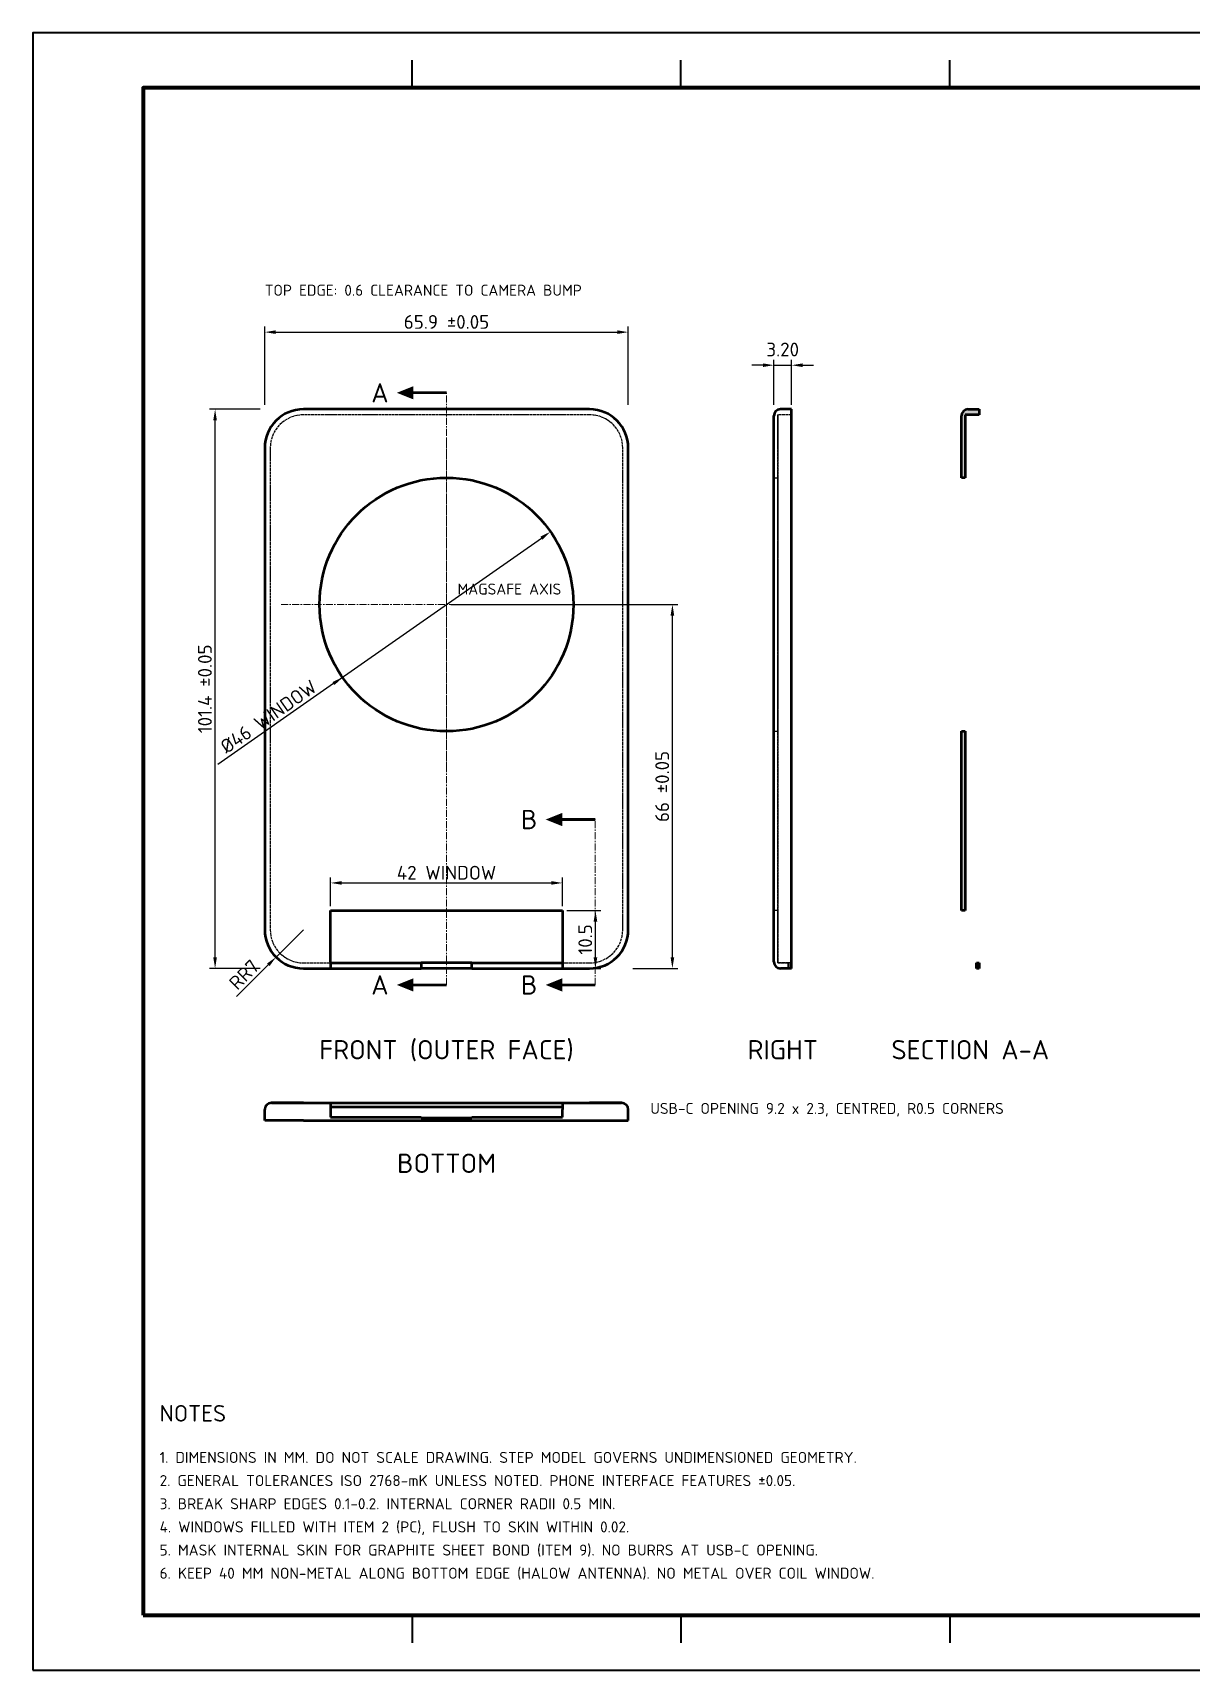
# Model space of a CAD drawing. Header units: millimetres. Extents: x 0 to 420, y 0 to 297.
# Drawn here: x 0 to 210, y 0 to 297 of the extents above; entities that cross this region are included whole.
import ezdxf
from ezdxf.enums import TextEntityAlignment as Align

# ---------------------------------------------------------------- set-up
doc = ezdxf.new("R2010")
doc.units = ezdxf.units.MM
doc.header["$LTSCALE"] = 0.4
doc.linetypes.add('CENTER', pattern=[5.08, 3.175, -0.635, 0.635, -0.635])
doc.linetypes.add('DASHED', pattern=[1.524, 1.27, -0.254])
for name, color, linetype, lineweight in [('BORDER', 7, 'CONTINUOUS', 70), ('CENTER', 1, 'CENTER', 18), ('DIM', 4, 'CONTINUOUS', 18), ('HATCH', 8, 'CONTINUOUS', 13), ('HIDDEN', 8, 'DASHED', 25), ('OUTLINE', 7, 'CONTINUOUS', 50), ('SECTION', 7, 'CONTINUOUS', 50), ('TEXT', 7, 'CONTINUOUS', 25), ('TITLE', 7, 'CONTINUOUS', 35)]:
    doc.layers.add(name, color=color, linetype=linetype, lineweight=lineweight)
doc.styles.add('KHENSU', font='isocpeur.ttf')
doc.dimstyles.new('KHENSU', dxfattribs={"dimtxt": 2.5, "dimasz": 2, "dimexe": 1, "dimexo": 0.8, "dimgap": 0.6, "dimtad": 1, "dimdsep": 46, "dimtxsty": 'KHENSU', "dimcen": -1.5, "dimclrd": 4, "dimclre": 4, "dimclrt": 7, "dimazin": 3, "dimtfac": 1, "dimtmove": 2, "dimatfit": 3})

msp = doc.modelspace()

# ---------------------------------------------------------------- hatches: boundary and pattern name
at = {"layer": 'HATCH'}
h = msp.add_hatch(color=8, dxfattribs=at)
h.dxf.hatch_style = 1
h.paths.add_polyline_path([(171.55, 227.7), (171.382, 227.7), (171.215, 227.7), (171.047, 227.7), (170.879, 227.7), (170.712, 227.7), (170.544, 227.7), (170.376, 227.7), (170.209, 227.7), (170.041, 227.7), (169.873, 227.7), (169.706, 227.7), (169.538, 227.7), (169.37, 227.7), (169.203, 227.7), (169.05, 227.685), (169.05, 227.517), (169.05, 227.349), (169.05, 227.182), (169.05, 227.014), (169.05, 226.846), (169.05, 226.679), (169.05, 226.511), (169.05, 226.343), (169.05, 226.176), (169.05, 226.008), (169.05, 225.84), (169.05, 225.673), (169.05, 225.505), (169.05, 225.337), (169.05, 225.17), (169.05, 225.002), (169.05, 224.834), (169.05, 224.667), (169.05, 224.499), (169.05, 224.331), (169.05, 224.164), (169.05, 223.996), (169.05, 223.828), (169.05, 223.661), (169.05, 223.493), (169.05, 223.325), (169.05, 223.158), (169.05, 222.99), (169.05, 222.822), (169.05, 222.655), (169.05, 222.487), (169.05, 222.319), (169.05, 222.151), (169.05, 221.984), (169.05, 221.816), (169.05, 221.648), (169.05, 221.481), (169.05, 221.313), (169.05, 221.145), (169.05, 220.978), (169.05, 220.81), (169.05, 220.642), (169.05, 220.475), (169.05, 220.307), (169.05, 220.139), (169.05, 219.972), (169.05, 219.804), (169.05, 219.636), (169.05, 219.469), (169.05, 219.301), (169.05, 219.133), (169.05, 218.966), (169.05, 218.798), (169.05, 218.63), (169.05, 218.463), (169.05, 218.295), (169.05, 218.127), (169.05, 217.96), (169.05, 217.792), (169.05, 217.624), (169.05, 217.457), (169.05, 217.289), (169.05, 217.121), (169.05, 216.953), (169.05, 216.786), (169.05, 216.618), (169.05, 216.45), (169.033, 216.3), (168.865, 216.3), (168.697, 216.3), (168.53, 216.3), (168.362, 216.3), (168.35, 216.456), (168.35, 216.623), (168.35, 216.791), (168.35, 216.959), (168.35, 217.126), (168.35, 217.294), (168.35, 217.462), (168.35, 217.629), (168.35, 217.797), (168.35, 217.965), (168.35, 218.132), (168.35, 218.3), (168.35, 218.468), (168.35, 218.635), (168.35, 218.803), (168.35, 218.971), (168.35, 219.138), (168.35, 219.306), (168.35, 219.474), (168.35, 219.641), (168.35, 219.809), (168.35, 219.977), (168.35, 220.145), (168.35, 220.312), (168.35, 220.48), (168.35, 220.648), (168.35, 220.815), (168.35, 220.983), (168.35, 221.151), (168.35, 221.318), (168.35, 221.486), (168.35, 221.654), (168.35, 221.821), (168.35, 221.989), (168.35, 222.157), (168.35, 222.324), (168.35, 222.492), (168.35, 222.66), (168.35, 222.827), (168.35, 222.995), (168.35, 223.163), (168.35, 223.33), (168.35, 223.498), (168.35, 223.666), (168.35, 223.833), (168.35, 224.001), (168.35, 224.169), (168.35, 224.336), (168.35, 224.504), (168.35, 224.672), (168.35, 224.839), (168.35, 225.007), (168.35, 225.175), (168.35, 225.343), (168.35, 225.51), (168.35, 225.678), (168.35, 225.846), (168.35, 226.013), (168.35, 226.181), (168.35, 226.349), (168.35, 226.516), (168.35, 226.684), (168.35, 226.852), (168.35, 227.019), (168.35, 227.187), (168.35, 227.355), (168.35, 227.522), (168.365, 227.689), (168.403, 227.852), (168.463, 228.009), (168.545, 228.155), (168.646, 228.289), (168.764, 228.407), (168.898, 228.508), (169.045, 228.589), (169.202, 228.648), (169.365, 228.686), (169.532, 228.7), (169.699, 228.7), (169.867, 228.7), (170.035, 228.7), (170.203, 228.7), (170.37, 228.7), (170.538, 228.7), (170.706, 228.7), (170.873, 228.7), (171.041, 228.7), (171.209, 228.7), (171.376, 228.7), (171.544, 228.7), (171.55, 228.538), (171.55, 228.371), (171.55, 228.203), (171.55, 228.035), (171.55, 227.868), (171.55, 227.7)])
h = msp.add_hatch(color=8, dxfattribs=at)
h.dxf.hatch_style = 1
h.paths.add_polyline_path([(168.35, 137.8), (168.35, 137.967), (168.35, 138.135), (168.35, 138.302), (168.35, 138.469), (168.35, 138.636), (168.35, 138.804), (168.35, 138.971), (168.35, 139.138), (168.35, 139.305), (168.35, 139.473), (168.35, 139.64), (168.35, 139.807), (168.35, 139.974), (168.35, 140.142), (168.35, 140.309), (168.35, 140.476), (168.35, 140.643), (168.35, 140.811), (168.35, 140.978), (168.35, 141.145), (168.35, 141.312), (168.35, 141.48), (168.35, 141.647), (168.35, 141.814), (168.35, 141.981), (168.35, 142.149), (168.35, 142.316), (168.35, 142.483), (168.35, 142.65), (168.35, 142.818), (168.35, 142.985), (168.35, 143.152), (168.35, 143.319), (168.35, 143.487), (168.35, 143.654), (168.35, 143.821), (168.35, 143.988), (168.35, 144.156), (168.35, 144.323), (168.35, 144.49), (168.35, 144.657), (168.35, 144.825), (168.35, 144.992), (168.35, 145.159), (168.35, 145.326), (168.35, 145.494), (168.35, 145.661), (168.35, 145.828), (168.35, 145.995), (168.35, 146.163), (168.35, 146.33), (168.35, 146.497), (168.35, 146.664), (168.35, 146.832), (168.35, 146.999), (168.35, 147.166), (168.35, 147.334), (168.35, 147.501), (168.35, 147.668), (168.35, 147.835), (168.35, 148.003), (168.35, 148.17), (168.35, 148.337), (168.35, 148.504), (168.35, 148.672), (168.35, 148.839), (168.35, 149.006), (168.35, 149.173), (168.35, 149.341), (168.35, 149.508), (168.35, 149.675), (168.35, 149.842), (168.35, 150.01), (168.35, 150.177), (168.35, 150.344), (168.35, 150.511), (168.35, 150.679), (168.35, 150.846), (168.35, 151.013), (168.35, 151.18), (168.35, 151.348), (168.35, 151.515), (168.35, 151.682), (168.35, 151.849), (168.35, 152.017), (168.35, 152.184), (168.35, 152.351), (168.35, 152.518), (168.35, 152.686), (168.35, 152.853), (168.35, 153.02), (168.35, 153.187), (168.35, 153.355), (168.35, 153.522), (168.35, 153.689), (168.35, 153.856), (168.35, 154.024), (168.35, 154.191), (168.35, 154.358), (168.35, 154.525), (168.35, 154.693), (168.35, 154.86), (168.35, 155.027), (168.35, 155.194), (168.35, 155.362), (168.35, 155.529), (168.35, 155.696), (168.35, 155.863), (168.35, 156.031), (168.35, 156.198), (168.35, 156.365), (168.35, 156.532), (168.35, 156.7), (168.35, 156.867), (168.35, 157.034), (168.35, 157.202), (168.35, 157.369), (168.35, 157.536), (168.35, 157.703), (168.35, 157.871), (168.35, 158.038), (168.35, 158.205), (168.35, 158.372), (168.35, 158.54), (168.35, 158.707), (168.35, 158.874), (168.35, 159.041), (168.35, 159.209), (168.35, 159.376), (168.35, 159.543), (168.35, 159.71), (168.35, 159.878), (168.35, 160.045), (168.35, 160.212), (168.35, 160.379), (168.35, 160.547), (168.35, 160.714), (168.35, 160.881), (168.35, 161.048), (168.35, 161.216), (168.35, 161.383), (168.35, 161.55), (168.35, 161.717), (168.35, 161.885), (168.35, 162.052), (168.35, 162.219), (168.35, 162.386), (168.35, 162.554), (168.35, 162.721), (168.35, 162.888), (168.35, 163.055), (168.35, 163.223), (168.35, 163.39), (168.35, 163.557), (168.35, 163.724), (168.35, 163.892), (168.35, 164.059), (168.35, 164.226), (168.35, 164.393), (168.35, 164.561), (168.35, 164.728), (168.35, 164.895), (168.35, 165.062), (168.35, 165.23), (168.35, 165.397), (168.35, 165.564), (168.35, 165.731), (168.35, 165.899), (168.35, 166.066), (168.35, 166.233), (168.35, 166.401), (168.35, 166.568), (168.35, 166.735), (168.35, 166.902), (168.35, 167.07), (168.35, 167.237), (168.35, 167.404), (168.35, 167.571), (168.35, 167.739), (168.35, 167.906), (168.35, 168.073), (168.35, 168.24), (168.35, 168.408), (168.35, 168.575), (168.35, 168.742), (168.35, 168.909), (168.35, 169.077), (168.35, 169.244), (168.35, 169.411), (168.35, 169.578), (168.35, 169.746), (168.35, 169.913), (168.35, 170.08), (168.35, 170.247), (168.465, 170.3), (168.632, 170.3), (168.799, 170.3), (168.966, 170.3), (169.05, 170.216), (169.05, 170.049), (169.05, 169.882), (169.05, 169.715), (169.05, 169.547), (169.05, 169.38), (169.05, 169.213), (169.05, 169.046), (169.05, 168.878), (169.05, 168.711), (169.05, 168.544), (169.05, 168.377), (169.05, 168.209), (169.05, 168.042), (169.05, 167.875), (169.05, 167.708), (169.05, 167.54), (169.05, 167.373), (169.05, 167.206), (169.05, 167.039), (169.05, 166.871), (169.05, 166.704), (169.05, 166.537), (169.05, 166.37), (169.05, 166.202), (169.05, 166.035), (169.05, 165.868), (169.05, 165.701), (169.05, 165.533), (169.05, 165.366), (169.05, 165.199), (169.05, 165.031), (169.05, 164.864), (169.05, 164.697), (169.05, 164.53), (169.05, 164.362), (169.05, 164.195), (169.05, 164.028), (169.05, 163.861), (169.05, 163.693), (169.05, 163.526), (169.05, 163.359), (169.05, 163.192), (169.05, 163.024), (169.05, 162.857), (169.05, 162.69), (169.05, 162.523), (169.05, 162.355), (169.05, 162.188), (169.05, 162.021), (169.05, 161.854), (169.05, 161.686), (169.05, 161.519), (169.05, 161.352), (169.05, 161.185), (169.05, 161.017), (169.05, 160.85), (169.05, 160.683), (169.05, 160.516), (169.05, 160.348), (169.05, 160.181), (169.05, 160.014), (169.05, 159.847), (169.05, 159.679), (169.05, 159.512), (169.05, 159.345), (169.05, 159.178), (169.05, 159.01), (169.05, 158.843), (169.05, 158.676), (169.05, 158.509), (169.05, 158.341), (169.05, 158.174), (169.05, 158.007), (169.05, 157.84), (169.05, 157.672), (169.05, 157.505), (169.05, 157.338), (169.05, 157.171), (169.05, 157.003), (169.05, 156.836), (169.05, 156.669), (169.05, 156.502), (169.05, 156.334), (169.05, 156.167), (169.05, 156), (169.05, 155.832), (169.05, 155.665), (169.05, 155.498), (169.05, 155.331), (169.05, 155.163), (169.05, 154.996), (169.05, 154.829), (169.05, 154.662), (169.05, 154.494), (169.05, 154.327), (169.05, 154.16), (169.05, 153.993), (169.05, 153.825), (169.05, 153.658), (169.05, 153.491), (169.05, 153.324), (169.05, 153.156), (169.05, 152.989), (169.05, 152.822), (169.05, 152.655), (169.05, 152.487), (169.05, 152.32), (169.05, 152.153), (169.05, 151.986), (169.05, 151.818), (169.05, 151.651), (169.05, 151.484), (169.05, 151.317), (169.05, 151.149), (169.05, 150.982), (169.05, 150.815), (169.05, 150.648), (169.05, 150.48), (169.05, 150.313), (169.05, 150.146), (169.05, 149.979), (169.05, 149.811), (169.05, 149.644), (169.05, 149.477), (169.05, 149.31), (169.05, 149.142), (169.05, 148.975), (169.05, 148.808), (169.05, 148.641), (169.05, 148.473), (169.05, 148.306), (169.05, 148.139), (169.05, 147.972), (169.05, 147.804), (169.05, 147.637), (169.05, 147.47), (169.05, 147.303), (169.05, 147.135), (169.05, 146.968), (169.05, 146.801), (169.05, 146.634), (169.05, 146.466), (169.05, 146.299), (169.05, 146.132), (169.05, 145.964), (169.05, 145.797), (169.05, 145.63), (169.05, 145.463), (169.05, 145.295), (169.05, 145.128), (169.05, 144.961), (169.05, 144.794), (169.05, 144.626), (169.05, 144.459), (169.05, 144.292), (169.05, 144.125), (169.05, 143.957), (169.05, 143.79), (169.05, 143.623), (169.05, 143.456), (169.05, 143.288), (169.05, 143.121), (169.05, 142.954), (169.05, 142.787), (169.05, 142.619), (169.05, 142.452), (169.05, 142.285), (169.05, 142.118), (169.05, 141.95), (169.05, 141.783), (169.05, 141.616), (169.05, 141.449), (169.05, 141.281), (169.05, 141.114), (169.05, 140.947), (169.05, 140.78), (169.05, 140.612), (169.05, 140.445), (169.05, 140.278), (169.05, 140.111), (169.05, 139.943), (169.05, 139.776), (169.05, 139.609), (169.05, 139.442), (169.05, 139.274), (169.05, 139.107), (169.05, 138.94), (169.05, 138.773), (169.05, 138.605), (169.05, 138.438), (169.05, 138.271), (169.05, 138.104), (169.05, 137.936), (169.019, 137.8), (168.852, 137.8), (168.685, 137.8), (168.517, 137.8), (168.35, 137.8)])
h = msp.add_hatch(color=8, dxfattribs=at)
h.dxf.hatch_style = 1
h.paths.add_polyline_path([(171.1, 127.3), (171.1, 127.362), (171.1, 127.423), (171.1, 127.485), (171.1, 127.547), (171.1, 127.609), (171.1, 127.67), (171.1, 127.732), (171.1, 127.794), (171.1, 127.855), (171.1, 127.917), (171.1, 127.979), (171.1, 128.04), (171.1, 128.102), (171.1, 128.164), (171.1, 128.226), (171.1, 128.287), (171.149, 128.3), (171.211, 128.3), (171.272, 128.3), (171.334, 128.3), (171.396, 128.3), (171.457, 128.3), (171.519, 128.3), (171.55, 128.269), (171.55, 128.207), (171.55, 128.146), (171.55, 128.084), (171.55, 128.022), (171.55, 127.961), (171.55, 127.899), (171.55, 127.837), (171.55, 127.776), (171.55, 127.714), (171.55, 127.652), (171.55, 127.59), (171.55, 127.529), (171.55, 127.467), (171.55, 127.405), (171.55, 127.344), (171.532, 127.3), (171.47, 127.3), (171.409, 127.3), (171.347, 127.3), (171.285, 127.3), (171.223, 127.3), (171.162, 127.3), (171.1, 127.3)])

# ---------------------------------------------------------------- linework, layer by layer
at = {"layer": 'BORDER'}
msp.add_lwpolyline([(20, 10), (410, 10), (410, 287), (20, 287)], close=True, dxfattribs=at)
at = {"layer": 'CENTER'}
for p, q in [((75, 124.3), (75, 231.7)), ((75, 163.3), (75, 223.3)), ((45, 193.3), (105, 193.3)), ((101.975, 124.3), (101.975, 154.3))]:
    msp.add_line(p, q, dxfattribs=at)
at = {"layer": 'HIDDEN'}
for p, q in [((100.95, 228.7), (49.05, 228.7)), ((137.55, 228.7), (135.55, 228.7)), ((100.95, 227.7), (49.05, 227.7)), ((100.95, 227.7), (49.05, 227.7)), ((137.55, 227.7), (135.05, 227.7)), ((137.55, 227.7), (135.05, 227.7)), ((42.05, 221.7), (42.05, 134.3)), ((43.05, 221.7), (43.05, 134.3)), ((43.05, 221.7), (43.05, 134.3)), ((106.95, 134.3), (106.95, 221.7)), ((106.95, 134.3), (106.95, 221.7)), ((107.95, 134.3), (107.95, 221.7)), ((134.35, 221.7), (134.35, 134.3)), ((135.05, 134.3), (135.05, 221.7)), ((135.05, 221.7), (135.05, 134.3)), ((137.55, 221.7), (137.55, 134.3)), ((137.55, 134.3), (137.55, 221.7)), ((137.55, 221.7), (137.55, 134.3)), ((134.35, 216.3), (135.05, 216.3)), ((134.35, 170.3), (135.05, 170.3)), ((54, 128.3), (54, 137.8)), ((54, 137.8), (96, 137.8)), ((96, 137.8), (96, 128.3)), ((135.05, 137.8), (134.35, 137.8)), ((134.35, 137.8), (134.35, 128.5)), ((134.35, 134.3), (134.35, 137.8)), ((135.05, 137.8), (134.35, 137.8)), ((135.05, 137.8), (135.05, 128.3)), ((135.05, 128.3), (135.05, 137.8)), ((49.05, 128.3), (100.95, 128.3)), ((49.05, 128.3), (54, 128.3)), ((54, 128.3), (54, 127.3)), ((70.4, 127.3), (70.4, 128.3)), ((79.6, 127.3), (79.6, 128.3)), ((96, 127.3), (96, 128.3)), ((96, 128.3), (100.95, 128.3)), ((136.95, 128.3), (135.05, 128.3)), ((135.05, 128.3), (136.95, 128.3)), ((137.55, 128.3), (135.05, 128.3)), ((137.55, 128.3), (135.05, 128.3)), ((136.95, 127.3), (136.95, 128.3)), ((136.95, 127.3), (136.95, 128.3)), ((136.95, 128.3), (137.1, 128.3)), ((137.1, 128.3), (136.95, 128.3)), ((136.95, 128.3), (136.95, 127.3)), ((136.95, 128.3), (136.95, 127.3)), ((137.1, 127.3), (137.1, 128.3)), ((137.1, 127.3), (137.1, 128.3)), ((49.05, 127.3), (100.95, 127.3)), ((137.55, 127.3), (135.55, 127.3)), ((136.95, 127.3), (135.55, 127.3)), ((135.55, 127.3), (136.95, 127.3)), ((136.95, 127.3), (137.1, 127.3)), ((137.1, 127.3), (136.95, 127.3))]:
    msp.add_line(p, q, dxfattribs=at)
for points in [[(137.55, 228.7), (137.55, 228.474), (137.55, 228.248), (137.55, 228.023), (137.55, 227.797), (137.55, 227.571), (137.55, 227.345), (137.55, 227.119), (137.55, 226.894), (137.55, 226.668), (137.55, 226.442), (137.55, 226.216), (137.55, 225.99), (137.55, 225.765), (137.55, 225.539), (137.55, 225.313), (137.55, 225.087), (137.55, 224.861), (137.55, 224.635), (137.55, 224.41), (137.55, 224.184), (137.55, 223.958), (137.55, 223.732), (137.55, 223.506), (137.55, 223.281), (137.55, 223.055), (137.55, 222.829), (137.55, 222.603), (137.55, 222.377), (137.55, 222.152), (137.55, 221.926), (137.55, 221.7)], [(134.35, 227.5), (134.35, 227.313), (134.35, 227.126), (134.35, 226.939), (134.35, 226.752), (134.35, 226.565), (134.35, 226.377), (134.35, 226.19), (134.35, 226.003), (134.35, 225.816), (134.35, 225.629), (134.35, 225.442), (134.35, 225.255), (134.35, 225.068), (134.35, 224.881), (134.35, 224.694), (134.35, 224.506), (134.35, 224.319), (134.35, 224.132), (134.35, 223.945), (134.35, 223.758), (134.35, 223.571), (134.35, 223.384), (134.35, 223.197), (134.35, 223.01), (134.35, 222.823), (134.35, 222.635), (134.35, 222.448), (134.35, 222.261), (134.35, 222.074), (134.35, 221.887), (134.35, 221.7)], [(135.05, 221.7), (135.05, 221.894), (135.05, 222.087), (135.05, 222.281), (135.05, 222.474), (135.05, 222.668), (135.05, 222.861), (135.05, 223.055), (135.05, 223.248), (135.05, 223.442), (135.05, 223.635), (135.05, 223.829), (135.05, 224.023), (135.05, 224.216), (135.05, 224.41), (135.05, 224.603), (135.05, 224.797), (135.05, 224.99), (135.05, 225.184), (135.05, 225.377), (135.05, 225.571), (135.05, 225.765), (135.05, 225.958), (135.05, 226.152), (135.05, 226.345), (135.05, 226.539), (135.05, 226.732), (135.05, 226.926), (135.05, 227.119), (135.05, 227.313), (135.05, 227.506), (135.05, 227.7)], [(135.05, 227.7), (135.05, 227.506), (135.05, 227.313), (135.05, 227.119), (135.05, 226.926), (135.05, 226.732), (135.05, 226.539), (135.05, 226.345), (135.05, 226.152), (135.05, 225.958), (135.05, 225.765), (135.05, 225.571), (135.05, 225.377), (135.05, 225.184), (135.05, 224.99), (135.05, 224.797), (135.05, 224.603), (135.05, 224.41), (135.05, 224.216), (135.05, 224.023), (135.05, 223.829), (135.05, 223.635), (135.05, 223.442), (135.05, 223.248), (135.05, 223.055), (135.05, 222.861), (135.05, 222.668), (135.05, 222.474), (135.05, 222.281), (135.05, 222.087), (135.05, 221.894), (135.05, 221.7)], [(137.55, 221.7), (137.55, 221.894), (137.55, 222.087), (137.55, 222.281), (137.55, 222.474), (137.55, 222.668), (137.55, 222.861), (137.55, 223.055), (137.55, 223.248), (137.55, 223.442), (137.55, 223.635), (137.55, 223.829), (137.55, 224.023), (137.55, 224.216), (137.55, 224.41), (137.55, 224.603), (137.55, 224.797), (137.55, 224.99), (137.55, 225.184), (137.55, 225.377), (137.55, 225.571), (137.55, 225.765), (137.55, 225.958), (137.55, 226.152), (137.55, 226.345), (137.55, 226.539), (137.55, 226.732), (137.55, 226.926), (137.55, 227.119), (137.55, 227.313), (137.55, 227.506), (137.55, 227.7)], [(137.55, 227.7), (137.55, 227.506), (137.55, 227.313), (137.55, 227.119), (137.55, 226.926), (137.55, 226.732), (137.55, 226.539), (137.55, 226.345), (137.55, 226.152), (137.55, 225.958), (137.55, 225.765), (137.55, 225.571), (137.55, 225.377), (137.55, 225.184), (137.55, 224.99), (137.55, 224.797), (137.55, 224.603), (137.55, 224.41), (137.55, 224.216), (137.55, 224.023), (137.55, 223.829), (137.55, 223.635), (137.55, 223.442), (137.55, 223.248), (137.55, 223.055), (137.55, 222.861), (137.55, 222.668), (137.55, 222.474), (137.55, 222.281), (137.55, 222.087), (137.55, 221.894), (137.55, 221.7)], [(134.35, 170.3), (134.35, 171.784), (134.35, 173.268), (134.35, 174.752), (134.35, 176.235), (134.35, 177.719), (134.35, 179.203), (134.35, 180.687), (134.35, 182.171), (134.35, 183.655), (134.35, 185.139), (134.35, 186.623), (134.35, 188.106), (134.35, 189.59), (134.35, 191.074), (134.35, 192.558), (134.35, 194.042), (134.35, 195.526), (134.35, 197.01), (134.35, 198.494), (134.35, 199.977), (134.35, 201.461), (134.35, 202.945), (134.35, 204.429), (134.35, 205.913), (134.35, 207.397), (134.35, 208.881), (134.35, 210.365), (134.35, 211.848), (134.35, 213.332), (134.35, 214.816), (134.35, 216.3)], [(134.35, 216.3), (134.35, 215.558), (134.35, 214.816), (134.35, 214.074), (134.35, 213.332), (134.35, 212.59), (134.35, 211.848), (134.35, 211.106), (134.35, 210.365), (134.35, 209.623), (134.35, 208.881), (134.35, 208.139), (134.35, 207.397), (134.35, 206.655), (134.35, 205.913), (134.35, 205.171), (134.35, 204.429), (134.35, 203.687), (134.35, 202.945), (134.35, 202.203), (134.35, 201.461), (134.35, 200.719), (134.35, 199.977), (134.35, 199.235), (134.35, 198.494), (134.35, 197.752), (134.35, 197.01), (134.35, 196.268), (134.35, 195.526), (134.35, 194.784), (134.35, 194.042), (134.35, 193.3)], [(135.05, 170.3), (135.05, 171.784), (135.05, 173.268), (135.05, 174.752), (135.05, 176.235), (135.05, 177.719), (135.05, 179.203), (135.05, 180.687), (135.05, 182.171), (135.05, 183.655), (135.05, 185.139), (135.05, 186.623), (135.05, 188.106), (135.05, 189.59), (135.05, 191.074), (135.05, 192.558), (135.05, 194.042), (135.05, 195.526), (135.05, 197.01), (135.05, 198.494), (135.05, 199.977), (135.05, 201.461), (135.05, 202.945), (135.05, 204.429), (135.05, 205.913), (135.05, 207.397), (135.05, 208.881), (135.05, 210.365), (135.05, 211.848), (135.05, 213.332), (135.05, 214.816), (135.05, 216.3)], [(135.05, 216.3), (135.05, 215.558), (135.05, 214.816), (135.05, 214.074), (135.05, 213.332), (135.05, 212.59), (135.05, 211.848), (135.05, 211.106), (135.05, 210.365), (135.05, 209.623), (135.05, 208.881), (135.05, 208.139), (135.05, 207.397), (135.05, 206.655), (135.05, 205.913), (135.05, 205.171), (135.05, 204.429), (135.05, 203.687), (135.05, 202.945), (135.05, 202.203), (135.05, 201.461), (135.05, 200.719), (135.05, 199.977), (135.05, 199.235), (135.05, 198.494), (135.05, 197.752), (135.05, 197.01), (135.05, 196.268), (135.05, 195.526), (135.05, 194.784), (135.05, 194.042), (135.05, 193.3)], [(134.35, 193.3), (134.35, 192.558), (134.35, 191.816), (134.35, 191.074), (134.35, 190.332), (134.35, 189.59), (134.35, 188.848), (134.35, 188.106), (134.35, 187.365), (134.35, 186.623), (134.35, 185.881), (134.35, 185.139), (134.35, 184.397), (134.35, 183.655), (134.35, 182.913), (134.35, 182.171), (134.35, 181.429), (134.35, 180.687), (134.35, 179.945), (134.35, 179.203), (134.35, 178.461), (134.35, 177.719), (134.35, 176.977), (134.35, 176.235), (134.35, 175.494), (134.35, 174.752), (134.35, 174.01), (134.35, 173.268), (134.35, 172.526), (134.35, 171.784), (134.35, 171.042), (134.35, 170.3)], [(135.05, 193.3), (135.05, 192.558), (135.05, 191.816), (135.05, 191.074), (135.05, 190.332), (135.05, 189.59), (135.05, 188.848), (135.05, 188.106), (135.05, 187.365), (135.05, 186.623), (135.05, 185.881), (135.05, 185.139), (135.05, 184.397), (135.05, 183.655), (135.05, 182.913), (135.05, 182.171), (135.05, 181.429), (135.05, 180.687), (135.05, 179.945), (135.05, 179.203), (135.05, 178.461), (135.05, 177.719), (135.05, 176.977), (135.05, 176.235), (135.05, 175.494), (135.05, 174.752), (135.05, 174.01), (135.05, 173.268), (135.05, 172.526), (135.05, 171.784), (135.05, 171.042), (135.05, 170.3)], [(134.35, 134.3), (134.35, 134.113), (134.35, 133.926), (134.35, 133.739), (134.35, 133.552), (134.35, 133.365), (134.35, 133.177), (134.35, 132.99), (134.35, 132.803), (134.35, 132.616), (134.35, 132.429), (134.35, 132.242), (134.35, 132.055), (134.35, 131.868), (134.35, 131.681), (134.35, 131.494), (134.35, 131.306), (134.35, 131.119), (134.35, 130.932), (134.35, 130.745), (134.35, 130.558), (134.35, 130.371), (134.35, 130.184), (134.35, 129.997), (134.35, 129.81), (134.35, 129.623), (134.35, 129.435), (134.35, 129.248), (134.35, 129.061), (134.35, 128.874), (134.35, 128.687), (134.35, 128.5)], [(135.05, 128.3), (135.05, 128.494), (135.05, 128.687), (135.05, 128.881), (135.05, 129.074), (135.05, 129.268), (135.05, 129.461), (135.05, 129.655), (135.05, 129.848), (135.05, 130.042), (135.05, 130.235), (135.05, 130.429), (135.05, 130.623), (135.05, 130.816), (135.05, 131.01), (135.05, 131.203), (135.05, 131.397), (135.05, 131.59), (135.05, 131.784), (135.05, 131.977), (135.05, 132.171), (135.05, 132.365), (135.05, 132.558), (135.05, 132.752), (135.05, 132.945), (135.05, 133.139), (135.05, 133.332), (135.05, 133.526), (135.05, 133.719), (135.05, 133.913), (135.05, 134.106), (135.05, 134.3)], [(135.05, 128.3), (135.05, 128.494), (135.05, 128.687), (135.05, 128.881), (135.05, 129.074), (135.05, 129.268), (135.05, 129.461), (135.05, 129.655), (135.05, 129.848), (135.05, 130.042), (135.05, 130.235), (135.05, 130.429), (135.05, 130.623), (135.05, 130.816), (135.05, 131.01), (135.05, 131.203), (135.05, 131.397), (135.05, 131.59), (135.05, 131.784), (135.05, 131.977), (135.05, 132.171), (135.05, 132.365), (135.05, 132.558), (135.05, 132.752), (135.05, 132.945), (135.05, 133.139), (135.05, 133.332), (135.05, 133.526), (135.05, 133.719), (135.05, 133.913), (135.05, 134.106), (135.05, 134.3)], [(137.55, 127.3), (137.55, 127.526), (137.55, 127.752), (137.55, 127.977), (137.55, 128.203), (137.55, 128.429), (137.55, 128.655), (137.55, 128.881), (137.55, 129.106), (137.55, 129.332), (137.55, 129.558), (137.55, 129.784), (137.55, 130.01), (137.55, 130.235), (137.55, 130.461), (137.55, 130.687), (137.55, 130.913), (137.55, 131.139), (137.55, 131.365), (137.55, 131.59), (137.55, 131.816), (137.55, 132.042), (137.55, 132.268), (137.55, 132.494), (137.55, 132.719), (137.55, 132.945), (137.55, 133.171), (137.55, 133.397), (137.55, 133.623), (137.55, 133.848), (137.55, 134.074), (137.55, 134.3)], [(137.55, 128.3), (137.55, 128.494), (137.55, 128.687), (137.55, 128.881), (137.55, 129.074), (137.55, 129.268), (137.55, 129.461), (137.55, 129.655), (137.55, 129.848), (137.55, 130.042), (137.55, 130.235), (137.55, 130.429), (137.55, 130.623), (137.55, 130.816), (137.55, 131.01), (137.55, 131.203), (137.55, 131.397), (137.55, 131.59), (137.55, 131.784), (137.55, 131.977), (137.55, 132.171), (137.55, 132.365), (137.55, 132.558), (137.55, 132.752), (137.55, 132.945), (137.55, 133.139), (137.55, 133.332), (137.55, 133.526), (137.55, 133.719), (137.55, 133.913), (137.55, 134.106), (137.55, 134.3)], [(137.55, 128.3), (137.55, 128.494), (137.55, 128.687), (137.55, 128.881), (137.55, 129.074), (137.55, 129.268), (137.55, 129.461), (137.55, 129.655), (137.55, 129.848), (137.55, 130.042), (137.55, 130.235), (137.55, 130.429), (137.55, 130.623), (137.55, 130.816), (137.55, 131.01), (137.55, 131.203), (137.55, 131.397), (137.55, 131.59), (137.55, 131.784), (137.55, 131.977), (137.55, 132.171), (137.55, 132.365), (137.55, 132.558), (137.55, 132.752), (137.55, 132.945), (137.55, 133.139), (137.55, 133.332), (137.55, 133.526), (137.55, 133.719), (137.55, 133.913), (137.55, 134.106), (137.55, 134.3)]]:
    msp.add_lwpolyline(points, dxfattribs=at)
msp.add_circle((75, 193.3), 23, dxfattribs=at)
for centre, radius, start, end in [((49.05, 221.7), 7, 90, 180), ((100.95, 221.7), 7, 0, 90), ((49.05, 221.7), 6, 90, 180), ((49.05, 221.7), 6, 90, 180), ((100.95, 221.7), 6, 0, 90), ((100.95, 221.7), 6, 0, 90), ((49.05, 134.3), 7, 180, -90), ((49.05, 134.3), 6, 180, -90), ((49.05, 134.3), 6, 180, -90), ((100.95, 134.3), 7, -90, 0), ((100.95, 134.3), 6, -90, 0), ((100.95, 134.3), 6, -90, 0), ((135.55, 128.5), 1.2, 180, -90), ((135.55, 128.5), 1.2, 180, -90), ((135.55, 128.5), 1.2, 180, -90)]:
    msp.add_arc(centre, radius, start, end, dxfattribs=at)
at = {"layer": 'OUTLINE'}
for p, q in [((100.95, 228.7), (49.05, 228.7)), ((137.55, 228.7), (135.55, 228.7)), ((42.05, 221.7), (42.05, 134.3)), ((107.95, 134.3), (107.95, 221.7)), ((134.35, 134.3), (134.35, 221.7)), ((137.55, 134.3), (137.55, 221.7)), ((54, 128.5), (54, 137.8)), ((54, 137.8), (96, 137.8)), ((96, 137.8), (96, 128.5)), ((134.35, 128.5), (134.35, 134.3)), ((54, 128.3), (70.4, 128.3)), ((79.6, 128.3), (70.4, 128.3)), ((70.4, 128.3), (70.4, 127.3)), ((79.6, 128.3), (96, 128.3)), ((79.6, 127.3), (79.6, 128.3)), ((49.05, 127.3), (54, 127.3)), ((54, 127.3), (70.4, 127.3)), ((79.6, 127.3), (70.4, 127.3)), ((79.6, 127.3), (96, 127.3)), ((96, 127.3), (100.95, 127.3)), ((137.55, 127.3), (135.55, 127.3)), ((42.05, 99.7), (42.05, 101.7)), ((49.05, 102.9), (54, 102.9)), ((54, 102.9), (96, 102.9)), ((54, 102.2), (96, 102.2)), ((54, 101.7), (54, 100.3)), ((96, 102.9), (100.95, 102.9)), ((96, 100.3), (96, 101.7)), ((107.95, 99.7), (107.95, 101.7)), ((49.05, 99.7), (100.95, 99.7)), ((54, 100.3), (70.4, 100.3)), ((70.4, 100.15), (70.4, 100.3)), ((79.6, 100.15), (70.4, 100.15)), ((79.6, 100.3), (96, 100.3)), ((79.6, 100.3), (79.6, 100.15))]:
    msp.add_line(p, q, dxfattribs=at)
for points in [[(137.55, 221.7), (137.55, 221.926), (137.55, 222.152), (137.55, 222.377), (137.55, 222.603), (137.55, 222.829), (137.55, 223.055), (137.55, 223.281), (137.55, 223.506), (137.55, 223.732), (137.55, 223.958), (137.55, 224.184), (137.55, 224.41), (137.55, 224.635), (137.55, 224.861), (137.55, 225.087), (137.55, 225.313), (137.55, 225.539), (137.55, 225.765), (137.55, 225.99), (137.55, 226.216), (137.55, 226.442), (137.55, 226.668), (137.55, 226.894), (137.55, 227.119), (137.55, 227.345), (137.55, 227.571), (137.55, 227.797), (137.55, 228.023), (137.55, 228.248), (137.55, 228.474), (137.55, 228.7)], [(134.35, 221.7), (134.35, 221.887), (134.35, 222.074), (134.35, 222.261), (134.35, 222.448), (134.35, 222.635), (134.35, 222.823), (134.35, 223.01), (134.35, 223.197), (134.35, 223.384), (134.35, 223.571), (134.35, 223.758), (134.35, 223.945), (134.35, 224.132), (134.35, 224.319), (134.35, 224.506), (134.35, 224.694), (134.35, 224.881), (134.35, 225.068), (134.35, 225.255), (134.35, 225.442), (134.35, 225.629), (134.35, 225.816), (134.35, 226.003), (134.35, 226.19), (134.35, 226.377), (134.35, 226.565), (134.35, 226.752), (134.35, 226.939), (134.35, 227.126), (134.35, 227.313), (134.35, 227.5)], [(134.35, 128.5), (134.35, 128.687), (134.35, 128.874), (134.35, 129.061), (134.35, 129.248), (134.35, 129.435), (134.35, 129.623), (134.35, 129.81), (134.35, 129.997), (134.35, 130.184), (134.35, 130.371), (134.35, 130.558), (134.35, 130.745), (134.35, 130.932), (134.35, 131.119), (134.35, 131.306), (134.35, 131.494), (134.35, 131.681), (134.35, 131.868), (134.35, 132.055), (134.35, 132.242), (134.35, 132.429), (134.35, 132.616), (134.35, 132.803), (134.35, 132.99), (134.35, 133.177), (134.35, 133.365), (134.35, 133.552), (134.35, 133.739), (134.35, 133.926), (134.35, 134.113), (134.35, 134.3)], [(137.55, 127.3), (137.55, 127.526), (137.55, 127.752), (137.55, 127.977), (137.55, 128.203), (137.55, 128.429), (137.55, 128.655), (137.55, 128.881), (137.55, 129.106), (137.55, 129.332), (137.55, 129.558), (137.55, 129.784), (137.55, 130.01), (137.55, 130.235), (137.55, 130.461), (137.55, 130.687), (137.55, 130.913), (137.55, 131.139), (137.55, 131.365), (137.55, 131.59), (137.55, 131.816), (137.55, 132.042), (137.55, 132.268), (137.55, 132.494), (137.55, 132.719), (137.55, 132.945), (137.55, 133.171), (137.55, 133.397), (137.55, 133.623), (137.55, 133.848), (137.55, 134.074), (137.55, 134.3)], [(54, 128.5), (54, 128.461), (54, 128.423), (54, 128.384), (54, 128.345), (54, 128.306), (54, 128.268), (54, 128.229), (54, 128.19), (54, 128.152), (54, 128.113), (54, 128.074), (54, 128.035), (54, 127.997), (54, 127.958), (54, 127.919), (54, 127.881), (54, 127.842), (54, 127.803), (54, 127.765), (54, 127.726), (54, 127.687), (54, 127.648), (54, 127.61), (54, 127.571), (54, 127.532), (54, 127.494), (54, 127.455), (54, 127.416), (54, 127.377), (54, 127.339), (54, 127.3)], [(96, 128.5), (96, 128.461), (96, 128.423), (96, 128.384), (96, 128.345), (96, 128.306), (96, 128.268), (96, 128.229), (96, 128.19), (96, 128.152), (96, 128.113), (96, 128.074), (96, 128.035), (96, 127.997), (96, 127.958), (96, 127.919), (96, 127.881), (96, 127.842), (96, 127.803), (96, 127.765), (96, 127.726), (96, 127.687), (96, 127.648), (96, 127.61), (96, 127.571), (96, 127.532), (96, 127.494), (96, 127.455), (96, 127.416), (96, 127.377), (96, 127.339), (96, 127.3)], [(43.25, 102.9), (43.437, 102.9), (43.624, 102.9), (43.811, 102.9), (43.998, 102.9), (44.185, 102.9), (44.373, 102.9), (44.56, 102.9), (44.747, 102.9), (44.934, 102.9), (45.121, 102.9), (45.308, 102.9), (45.495, 102.9), (45.682, 102.9), (45.869, 102.9), (46.056, 102.9), (46.244, 102.9), (46.431, 102.9), (46.618, 102.9), (46.805, 102.9), (46.992, 102.9), (47.179, 102.9), (47.366, 102.9), (47.553, 102.9), (47.74, 102.9), (47.927, 102.9), (48.115, 102.9), (48.302, 102.9), (48.489, 102.9), (48.676, 102.9), (48.863, 102.9), (49.05, 102.9)], [(49.05, 102.9), (48.863, 102.9), (48.676, 102.9), (48.489, 102.9), (48.302, 102.9), (48.115, 102.9), (47.927, 102.9), (47.74, 102.9), (47.553, 102.9), (47.366, 102.9), (47.179, 102.9), (46.992, 102.9), (46.805, 102.9), (46.618, 102.9), (46.431, 102.9), (46.244, 102.9), (46.056, 102.9), (45.869, 102.9), (45.682, 102.9), (45.495, 102.9), (45.308, 102.9), (45.121, 102.9), (44.934, 102.9), (44.747, 102.9), (44.56, 102.9), (44.373, 102.9), (44.185, 102.9), (43.998, 102.9), (43.811, 102.9), (43.624, 102.9), (43.437, 102.9), (43.25, 102.9)], [(54, 102.9), (54, 102.861), (54, 102.823), (54, 102.784), (54, 102.745), (54, 102.706), (54, 102.668), (54, 102.629), (54, 102.59), (54, 102.552), (54, 102.513), (54, 102.474), (54, 102.435), (54, 102.397), (54, 102.358), (54, 102.319), (54, 102.281), (54, 102.242), (54, 102.203), (54, 102.165), (54, 102.126), (54, 102.087), (54, 102.048), (54, 102.01), (54, 101.971), (54, 101.932), (54, 101.894), (54, 101.855), (54, 101.816), (54, 101.777), (54, 101.739), (54, 101.7)], [(96, 102.9), (96, 102.861), (96, 102.823), (96, 102.784), (96, 102.745), (96, 102.706), (96, 102.668), (96, 102.629), (96, 102.59), (96, 102.552), (96, 102.513), (96, 102.474), (96, 102.435), (96, 102.397), (96, 102.358), (96, 102.319), (96, 102.281), (96, 102.242), (96, 102.203), (96, 102.165), (96, 102.126), (96, 102.087), (96, 102.048), (96, 102.01), (96, 101.971), (96, 101.932), (96, 101.894), (96, 101.855), (96, 101.816), (96, 101.777), (96, 101.739), (96, 101.7)], [(100.95, 102.9), (101.137, 102.9), (101.324, 102.9), (101.511, 102.9), (101.698, 102.9), (101.885, 102.9), (102.073, 102.9), (102.26, 102.9), (102.447, 102.9), (102.634, 102.9), (102.821, 102.9), (103.008, 102.9), (103.195, 102.9), (103.382, 102.9), (103.569, 102.9), (103.756, 102.9), (103.944, 102.9), (104.131, 102.9), (104.318, 102.9), (104.505, 102.9), (104.692, 102.9), (104.879, 102.9), (105.066, 102.9), (105.253, 102.9), (105.44, 102.9), (105.627, 102.9), (105.815, 102.9), (106.002, 102.9), (106.189, 102.9), (106.376, 102.9), (106.563, 102.9), (106.75, 102.9)], [(106.75, 102.9), (106.563, 102.9), (106.376, 102.9), (106.189, 102.9), (106.002, 102.9), (105.815, 102.9), (105.627, 102.9), (105.44, 102.9), (105.253, 102.9), (105.066, 102.9), (104.879, 102.9), (104.692, 102.9), (104.505, 102.9), (104.318, 102.9), (104.131, 102.9), (103.944, 102.9), (103.756, 102.9), (103.569, 102.9), (103.382, 102.9), (103.195, 102.9), (103.008, 102.9), (102.821, 102.9), (102.634, 102.9), (102.447, 102.9), (102.26, 102.9), (102.073, 102.9), (101.885, 102.9), (101.698, 102.9), (101.511, 102.9), (101.324, 102.9), (101.137, 102.9), (100.95, 102.9)], [(49.05, 99.7), (48.824, 99.7), (48.598, 99.7), (48.373, 99.7), (48.147, 99.7), (47.921, 99.7), (47.695, 99.7), (47.469, 99.7), (47.244, 99.7), (47.018, 99.7), (46.792, 99.7), (46.566, 99.7), (46.34, 99.7), (46.115, 99.7), (45.889, 99.7), (45.663, 99.7), (45.437, 99.7), (45.211, 99.7), (44.985, 99.7), (44.76, 99.7), (44.534, 99.7), (44.308, 99.7), (44.082, 99.7), (43.856, 99.7), (43.631, 99.7), (43.405, 99.7), (43.179, 99.7), (42.953, 99.7), (42.727, 99.7), (42.502, 99.7), (42.276, 99.7), (42.05, 99.7)], [(100.95, 99.7), (101.176, 99.7), (101.402, 99.7), (101.627, 99.7), (101.853, 99.7), (102.079, 99.7), (102.305, 99.7), (102.531, 99.7), (102.756, 99.7), (102.982, 99.7), (103.208, 99.7), (103.434, 99.7), (103.66, 99.7), (103.885, 99.7), (104.111, 99.7), (104.337, 99.7), (104.563, 99.7), (104.789, 99.7), (105.015, 99.7), (105.24, 99.7), (105.466, 99.7), (105.692, 99.7), (105.918, 99.7), (106.144, 99.7), (106.369, 99.7), (106.595, 99.7), (106.821, 99.7), (107.047, 99.7), (107.273, 99.7), (107.498, 99.7), (107.724, 99.7), (107.95, 99.7)]]:
    msp.add_lwpolyline(points, dxfattribs=at)
msp.add_circle((75, 193.3), 23, dxfattribs=at)
for centre, radius, start, end in [((49.05, 221.7), 7, 90, 180), ((100.95, 221.7), 7, 0, 90), ((135.55, 227.5), 1.2, 90, 180), ((135.55, 227.5), 1.2, 90, 180), ((49.05, 134.3), 7, 180, -90), ((100.95, 134.3), 7, -90, 0), ((135.55, 128.5), 1.2, 180, -90), ((43.25, 101.7), 1.2, 90, 180), ((106.75, 101.7), 1.2, 0, 90)]:
    msp.add_arc(centre, radius, start, end, dxfattribs=at)
at = {"layer": 'SECTION'}
for p, q in [((169.55, 228.7), (171.55, 228.7)), ((171.55, 228.7), (171.55, 227.7)), ((168.35, 216.3), (168.35, 227.5)), ((171.55, 227.7), (169.05, 227.7)), ((169.05, 227.7), (169.05, 216.3)), ((169.05, 216.3), (168.35, 216.3)), ((168.35, 137.8), (168.35, 170.3)), ((168.35, 170.3), (169.05, 170.3)), ((169.05, 170.3), (169.05, 137.8)), ((169.05, 137.8), (168.35, 137.8)), ((171.1, 127.3), (171.1, 128.3)), ((171.1, 128.3), (171.55, 128.3)), ((171.55, 128.3), (171.55, 127.3)), ((171.55, 127.3), (171.1, 127.3))]:
    msp.add_line(p, q, dxfattribs=at)
at = {"layer": 'SECTION', "const_width": 0.5}
for points in [[(75, 231.7), (69, 231.7)], [(101.975, 154.3), (95.975, 154.3)], [(75, 124.3), (69, 124.3)], [(101.975, 124.3), (95.975, 124.3)]]:
    msp.add_lwpolyline(points, dxfattribs=at)
at = {"layer": 'SECTION'}
msp.add_arc((169.55, 227.5), 1.2, 90, 180, dxfattribs=at)
for points in [[(69, 232.9), (66, 231.7), (69, 230.5)], [(95.975, 155.5), (92.975, 154.3), (95.975, 153.1)], [(69, 125.5), (66, 124.3), (69, 123.1)], [(95.975, 125.5), (92.975, 124.3), (95.975, 123.1)]]:
    msp.add_solid(points, dxfattribs=at)
at = {"layer": 'TITLE'}
for p, q in [((68.75, 287), (68.75, 292)), ((117.5, 287), (117.5, 292)), ((166.25, 287), (166.25, 292)), ((68.75, 10), (68.75, 5)), ((117.5, 10), (117.5, 5)), ((166.25, 10), (166.25, 5))]:
    msp.add_line(p, q, dxfattribs=at)
msp.add_lwpolyline([(0, 0), (420, 0), (420, 297), (0, 297)], close=True, dxfattribs=at)

# ---------------------------------------------------------------- texts
at = {"layer": 'TEXT', "style": 'KHENSU'}
for s, height, p in [('TOP EDGE: 0.6 CLEARANCE TO CAMERA BUMP', 2, (42.05, 248.7)), ('MAGSAFE AXIS', 2, (77, 194.5)), ('USB-C OPENING 9.2 x 2.3, CENTRED, R0.5 CORNERS', 2, (111.95, 100.3)), ('NOTES', 3, (23, 44.2)), ('1. DIMENSIONS IN MM. DO NOT SCALE DRAWING. STEP MODEL GOVERNS UNDIMENSIONED GEOMETRY.', 2, (23, 37)), ('2. GENERAL TOLERANCES ISO 2768-mK UNLESS NOTED. PHONE INTERFACE FEATURES %%p0.05.', 2, (23, 32.8)), ('3. BREAK SHARP EDGES 0.1-0.2. INTERNAL CORNER RADII 0.5 MIN.', 2, (23, 28.6)), ('4. WINDOWS FILLED WITH ITEM 2 (PC), FLUSH TO SKIN WITHIN 0.02.', 2, (23, 24.4)), ('5. MASK INTERNAL SKIN FOR GRAPHITE SHEET BOND (ITEM 9). NO BURRS AT USB-C OPENING.', 2, (23, 20.2)), ('6. KEEP 40 MM NON-METAL ALONG BOTTOM EDGE (HALOW ANTENNA). NO METAL OVER COIL WINDOW.', 2, (23, 16))]:
    msp.add_text(s, height=height, dxfattribs=at).set_placement(p, align=Align.BOTTOM_LEFT)
for s, p in [('A', (64.5, 231.7)), ('B', (91.475, 154.3)), ('A', (64.5, 124.3)), ('B', (91.475, 124.3))]:
    msp.add_text(s, height=3.5, dxfattribs=at).set_placement(p, align=Align.MIDDLE_RIGHT)
for s, p in [('FRONT (OUTER FACE)', (75, 114.3)), ('RIGHT', (135.95, 114.3)), ('SECTION A-A', (169.95, 114.3)), ('BOTTOM', (75, 93.7))]:
    msp.add_text(s, height=3.5, dxfattribs=at).set_placement(p, align=Align.TOP_CENTER)

# ---------------------------------------------------------------- dimensions: what is measured, and where the dimension line sits
at = {"layer": 'DIM'}
for base, p1, p2, text in [((42.05, 242.7), (42.05, 228.7), (107.95, 228.7), '<> %%p0.05'), ((134.35, 236.7), (134.35, 228.7), (137.55, 228.7), '3.20'), ((54, 142.8), (54, 137.8), (96, 137.8), '<> WINDOW')]:
    msp.add_linear_dim(base=base, p1=p1, p2=p2, text=text, dimstyle='KHENSU', override={"dimlfac": 1}, dxfattribs=at).render()
for base, p1, p2 in [((33.05, 127.3), (42.05, 127.3), (42.05, 228.7)), ((115.95, 127.3), (107.95, 127.3), (75, 193.3))]:
    msp.add_linear_dim(base=base, p1=p1, p2=p2, angle=90, text='<> %%p0.05', dimstyle='KHENSU', override={"dimlfac": 1}, dxfattribs=at).render()
msp.add_diameter_dim_2p(p1=(93.84, 206.492), p2=(56.16, 180.108), text='<> WINDOW', dimstyle='KHENSU', override={"dimlfac": 1}, dxfattribs=at).render()
msp.add_linear_dim(base=(102, 127.3), p1=(96, 127.3), p2=(96, 137.8), angle=90, dimstyle='KHENSU', override={"dimlfac": 1}, dxfattribs=at).render()
msp.add_radius_dim(center=(49.05, 134.3), mpoint=(44.1, 129.35), text='R<>', dimstyle='KHENSU', override={"dimlfac": 1}, dxfattribs=at).render()

doc.saveas('drawing.dxf')
